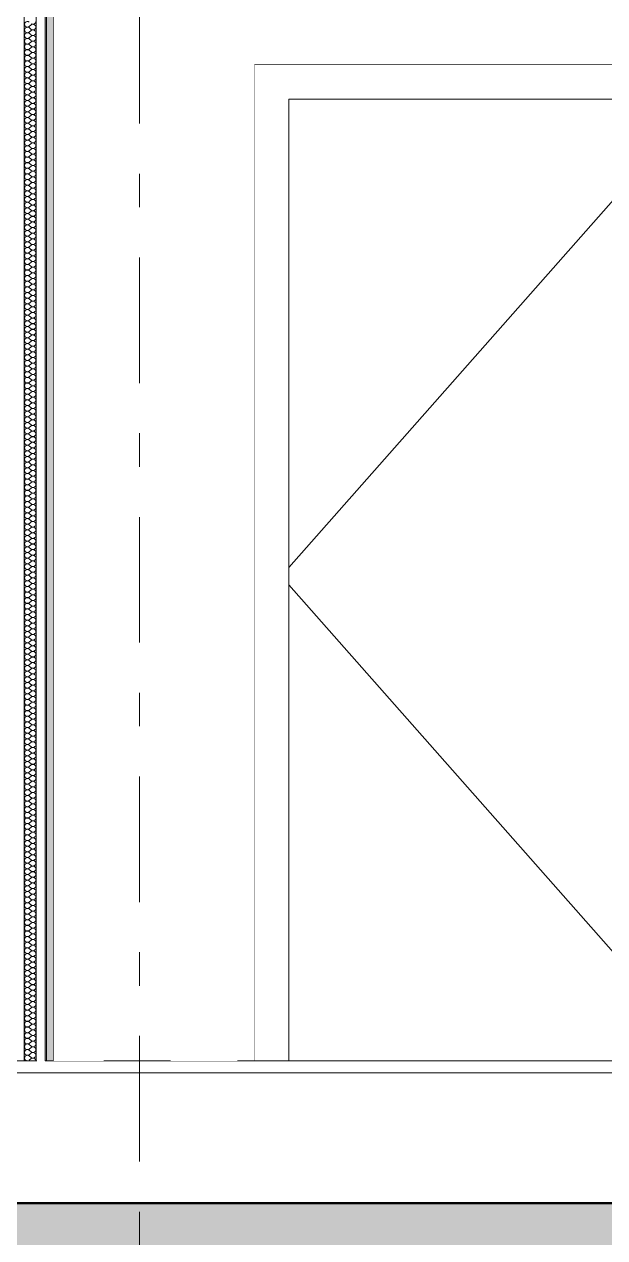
# Model space of a CAD drawing. Header units: millimetres. Extents: x -48147 to 1403542, y -455564 to 18123.
# Drawn here: x 1384803 to 1386027, y -438215 to -435658 of the extents above; entities that cross this region are included whole.
import ezdxf
from ezdxf.enums import TextEntityAlignment as Align

# ---------------------------------------------------------------- set-up
doc = ezdxf.new("R2010")
doc.units = ezdxf.units.MM
doc.header["$MEASUREMENT"] = 0
for name, pattern in [('Dashed', [2822.222233, 1411.111116, -1411.111116]), ('Double Dashed', [546.805537, 264.583325, -105.833328, 70.555556, -105.833328]), ('Wipeout_Contour', [1000, 0, -1000])]:
    doc.linetypes.add(name, pattern=pattern)
for name, color, linetype, lineweight, true_color in [('0_Pen_No__105', 7, 'Continuous', 15, 0xa6a6a6), ('A-230-M_FLOOR.IFC Import_Pen_No__109', 7, 'Continuous', 15, 0xa6a6a6), ('A-230-M_FLOOR.IFC Import_Pen_No__29', 7, 'Continuous', 50, 0x2a2a2a), ('New_A-15-MG_Structural_Grid_Phase_2_Pen_No__222', 7, 'Continuous', 13, 0x65af33), ('New_A-25-M_Wall_Int_Pen_No__107', 7, 'Continuous', 15, 0xa6a6a6), ('New_ArchiCAD Doors_Pen_No__63', 7, 'Continuous', 20, 0x606060)]:
    doc.layers.add(name, color=color, linetype=linetype, lineweight=lineweight, true_color=true_color)
for name, color, linetype in [('A-230-M_FLOOR.IFC Import', 7, 'Continuous'), ('New_A-15-MG_Structural_Grid_Phase_2', 7, 'Continuous'), ('New_A-20-M_Floor_Slab', 7, 'Continuous'), ('New_A-25-M_Wall_Int', 7, 'Continuous'), ('New_ArchiCAD Doors', 7, 'Continuous')]:
    doc.layers.add(name, color=color, linetype=linetype)
for name, color, linetype, lineweight in [('New_A-20-M_Floor_Slab_Pen_No__4', 7, 'Continuous', 20), ('New_A-25-M_Wall_Int_Pen_No__1', 7, 'Continuous', 13), ('New_ArchiCAD Doors_Pen_No__3', 7, 'Continuous', 18)]:
    doc.layers.add(name, color=color, linetype=linetype, lineweight=lineweight)
doc.styles.add('GENERATED_STYLE_2', font='')
doc.styles.get('GENERATED_STYLE_2').set_extended_font_data('Swis721 BT')

# ---------------------------------------------------------------- blocks, each defined once
blk = doc.blocks.new('*X72', base_point=(1418663.2, -449992.5))
at = {"layer": 'New_A-25-M_Wall_Int_Pen_No__107', "linetype": 'Continuous'}
for p, q in [((1384813.2, -435662.8), (1384817.9, -435659.2)), ((1384813.2, -435665.1), (1384817.9, -435668.7)), ((1384813.2, -435674.7), (1384817.9, -435671.1)), ((1384813.2, -435677.1), (1384817.9, -435680.6)), ((1384813.2, -435686.6), (1384817.9, -435683)), ((1384813.2, -435689), (1384817.9, -435692.5)), ((1384813.2, -435698.5), (1384817.9, -435694.9)), ((1384813.2, -435700.9), (1384817.9, -435704.4)), ((1384813.2, -435710.4), (1384817.9, -435706.8)), ((1384813.2, -435712.8), (1384817.9, -435716.3)), ((1384813.2, -435722.3), (1384817.9, -435718.7)), ((1384813.2, -435724.7), (1384817.9, -435728.2)), ((1384813.2, -435734.2), (1384817.9, -435730.6)), ((1384813.2, -435736.6), (1384817.9, -435740.1)), ((1384813.2, -435746.1), (1384817.9, -435742.5)), ((1384813.2, -435748.5), (1384817.9, -435752.1)), ((1384813.2, -435758), (1384817.9, -435754.4)), ((1384813.2, -435760.4), (1384817.9, -435764)), ((1384813.2, -435769.9), (1384817.9, -435766.3)), ((1384813.2, -435772.3), (1384817.9, -435775.9)), ((1384813.2, -435781.8), (1384817.9, -435778.2)), ((1384813.2, -435784.2), (1384817.9, -435787.8)), ((1384813.2, -435793.7), (1384817.9, -435790.1)), ((1384813.2, -435796.1), (1384817.9, -435799.7)), ((1384813.2, -435805.6), (1384817.9, -435802.1)), ((1384813.2, -435808), (1384817.9, -435811.6)), ((1384813.2, -435817.5), (1384817.9, -435814)), ((1384813.2, -435819.9), (1384817.9, -435823.5)), ((1384813.2, -435829.4), (1384817.9, -435825.9)), ((1384813.2, -435831.8), (1384817.9, -435835.4)), ((1384813.2, -435841.3), (1384817.9, -435837.8)), ((1384813.2, -435843.7), (1384817.9, -435847.3)), ((1384813.2, -435853.2), (1384817.9, -435849.7)), ((1384813.2, -435855.6), (1384817.9, -435859.2)), ((1384813.2, -435865.1), (1384817.9, -435861.6)), ((1384813.2, -435867.5), (1384817.9, -435871.1)), ((1384813.2, -435877.1), (1384817.9, -435873.5)), ((1384813.2, -435879.4), (1384817.9, -435883)), ((1384813.2, -435889), (1384817.9, -435885.4)), ((1384813.2, -435891.3), (1384817.9, -435894.9)), ((1384813.2, -435900.9), (1384817.9, -435897.3)), ((1384813.2, -435903.2), (1384817.9, -435906.8)), ((1384813.2, -435912.8), (1384817.9, -435909.2)), ((1384813.2, -435915.1), (1384817.9, -435918.7)), ((1384813.2, -435924.7), (1384817.9, -435921.1)), ((1384813.2, -435927.1), (1384817.9, -435930.6)), ((1384813.2, -435936.6), (1384817.9, -435933)), ((1384813.2, -435939), (1384817.9, -435942.5)), ((1384813.2, -435948.5), (1384817.9, -435944.9)), ((1384813.2, -435950.9), (1384817.9, -435954.4)), ((1384813.2, -435960.4), (1384817.9, -435956.8)), ((1384813.2, -435962.8), (1384817.9, -435966.3)), ((1384813.2, -435972.3), (1384817.9, -435968.7)), ((1384813.2, -435974.7), (1384817.9, -435978.2)), ((1384813.2, -435984.2), (1384817.9, -435980.6)), ((1384813.2, -435986.6), (1384817.9, -435990.1)), ((1384813.2, -435996.1), (1384817.9, -435992.5)), ((1384813.2, -435998.5), (1384817.9, -436002.1)), ((1384813.2, -436008), (1384817.9, -436004.4)), ((1384813.2, -436010.4), (1384817.9, -436014)), ((1384813.2, -436019.9), (1384817.9, -436016.3)), ((1384813.2, -436022.3), (1384817.9, -436025.9)), ((1384813.2, -436031.8), (1384817.9, -436028.2)), ((1384813.2, -436034.2), (1384817.9, -436037.8)), ((1384813.2, -436043.7), (1384817.9, -436040.1)), ((1384813.2, -436046.1), (1384817.9, -436049.7)), ((1384813.2, -436055.6), (1384817.9, -436052.1)), ((1384813.2, -436058), (1384817.9, -436061.6)), ((1384813.2, -436067.5), (1384817.9, -436064)), ((1384813.2, -436069.9), (1384817.9, -436073.5)), ((1384813.2, -436079.4), (1384817.9, -436075.9)), ((1384813.2, -436081.8), (1384817.9, -436085.4)), ((1384813.2, -436091.3), (1384817.9, -436087.8)), ((1384813.2, -436093.7), (1384817.9, -436097.3)), ((1384813.2, -436103.2), (1384817.9, -436099.7)), ((1384813.2, -436105.6), (1384817.9, -436109.2)), ((1384813.2, -436115.1), (1384817.9, -436111.6)), ((1384813.2, -436117.5), (1384817.9, -436121.1)), ((1384813.2, -436127.1), (1384817.9, -436123.5)), ((1384813.2, -436129.4), (1384817.9, -436133)), ((1384813.2, -436139), (1384817.9, -436135.4)), ((1384813.2, -436141.3), (1384817.9, -436144.9)), ((1384813.2, -436150.9), (1384817.9, -436147.3)), ((1384813.2, -436153.2), (1384817.9, -436156.8)), ((1384813.2, -436162.8), (1384817.9, -436159.2)), ((1384813.2, -436165.1), (1384817.9, -436168.7)), ((1384813.2, -436174.7), (1384817.9, -436171.1)), ((1384813.2, -436177.1), (1384817.9, -436180.6)), ((1384813.2, -436186.6), (1384817.9, -436183)), ((1384813.2, -436189), (1384817.9, -436192.5)), ((1384813.2, -436198.5), (1384817.9, -436194.9)), ((1384813.2, -436200.9), (1384817.9, -436204.4)), ((1384813.2, -436210.4), (1384817.9, -436206.8)), ((1384813.2, -436212.8), (1384817.9, -436216.3)), ((1384813.2, -436222.3), (1384817.9, -436218.7)), ((1384813.2, -436224.7), (1384817.9, -436228.2)), ((1384813.2, -436234.2), (1384817.9, -436230.6)), ((1384813.2, -436236.6), (1384817.9, -436240.1)), ((1384813.2, -436246.1), (1384817.9, -436242.5)), ((1384813.2, -436248.5), (1384817.9, -436252.1)), ((1384813.2, -436258), (1384817.9, -436254.4)), ((1384813.2, -436260.4), (1384817.9, -436264)), ((1384813.2, -436269.9), (1384817.9, -436266.3)), ((1384813.2, -436272.3), (1384817.9, -436275.9)), ((1384813.2, -436281.8), (1384817.9, -436278.2)), ((1384813.2, -436284.2), (1384817.9, -436287.8)), ((1384813.2, -436293.7), (1384817.9, -436290.1)), ((1384813.2, -436296.1), (1384817.9, -436299.7)), ((1384813.2, -436305.6), (1384817.9, -436302.1)), ((1384813.2, -436308), (1384817.9, -436311.6)), ((1384813.2, -436317.5), (1384817.9, -436314)), ((1384813.2, -436319.9), (1384817.9, -436323.5)), ((1384813.2, -436329.4), (1384817.9, -436325.9)), ((1384813.2, -436331.8), (1384817.9, -436335.4)), ((1384813.2, -436341.3), (1384817.9, -436337.8)), ((1384813.2, -436343.7), (1384817.9, -436347.3)), ((1384813.2, -436353.2), (1384817.9, -436349.7)), ((1384813.2, -436355.6), (1384817.9, -436359.2)), ((1384813.2, -436365.1), (1384817.9, -436361.6)), ((1384813.2, -436367.5), (1384817.9, -436371.1)), ((1384813.2, -436377.1), (1384817.9, -436373.5)), ((1384813.2, -436379.4), (1384817.9, -436383)), ((1384813.2, -436389), (1384817.9, -436385.4)), ((1384813.2, -436391.3), (1384817.9, -436394.9)), ((1384813.2, -436400.9), (1384817.9, -436397.3)), ((1384813.2, -436403.2), (1384817.9, -436406.8)), ((1384813.2, -436412.8), (1384817.9, -436409.2)), ((1384813.2, -436415.1), (1384817.9, -436418.7)), ((1384813.2, -436424.7), (1384817.9, -436421.1)), ((1384813.2, -436427.1), (1384817.9, -436430.6)), ((1384813.2, -436436.6), (1384817.9, -436433)), ((1384813.2, -436439), (1384817.9, -436442.5)), ((1384813.2, -436448.5), (1384817.9, -436444.9)), ((1384813.2, -436450.9), (1384817.9, -436454.4)), ((1384813.2, -436460.4), (1384817.9, -436456.8)), ((1384813.2, -436462.8), (1384817.9, -436466.3)), ((1384813.2, -436472.3), (1384817.9, -436468.7)), ((1384813.2, -436474.7), (1384817.9, -436478.2)), ((1384813.2, -436484.2), (1384817.9, -436480.6)), ((1384813.2, -436486.6), (1384817.9, -436490.1)), ((1384813.2, -436496.1), (1384817.9, -436492.5)), ((1384813.2, -436498.5), (1384817.9, -436502.1)), ((1384813.2, -436508), (1384817.9, -436504.4)), ((1384813.2, -436510.4), (1384817.9, -436514)), ((1384813.2, -436519.9), (1384817.9, -436516.3)), ((1384813.2, -436522.3), (1384817.9, -436525.9)), ((1384813.2, -436531.8), (1384817.9, -436528.2)), ((1384813.2, -436534.2), (1384817.9, -436537.8)), ((1384813.2, -436543.7), (1384817.9, -436540.1)), ((1384813.2, -436546.1), (1384817.9, -436549.7)), ((1384813.2, -436555.6), (1384817.9, -436552.1)), ((1384813.2, -436558), (1384817.9, -436561.6)), ((1384813.2, -436567.5), (1384817.9, -436564)), ((1384813.2, -436569.9), (1384817.9, -436573.5)), ((1384813.2, -436579.4), (1384817.9, -436575.9)), ((1384813.2, -436581.8), (1384817.9, -436585.4)), ((1384813.2, -436591.3), (1384817.9, -436587.8)), ((1384813.2, -436593.7), (1384817.9, -436597.3)), ((1384813.2, -436603.2), (1384817.9, -436599.7)), ((1384813.2, -436605.6), (1384817.9, -436609.2)), ((1384813.2, -436615.1), (1384817.9, -436611.6)), ((1384813.2, -436617.5), (1384817.9, -436621.1)), ((1384813.2, -436627.1), (1384817.9, -436623.5)), ((1384813.2, -436629.4), (1384817.9, -436633)), ((1384813.2, -436639), (1384817.9, -436635.4)), ((1384813.2, -436641.3), (1384817.9, -436644.9)), ((1384813.2, -436650.9), (1384817.9, -436647.3)), ((1384813.2, -436653.2), (1384817.9, -436656.8)), ((1384813.2, -436662.8), (1384817.9, -436659.2)), ((1384813.2, -436665.1), (1384817.9, -436668.7)), ((1384813.2, -436674.7), (1384817.9, -436671.1)), ((1384813.2, -436677.1), (1384817.9, -436680.6)), ((1384813.2, -436686.6), (1384817.9, -436683)), ((1384813.2, -436689), (1384817.9, -436692.5)), ((1384813.2, -436698.5), (1384817.9, -436694.9)), ((1384813.2, -436700.9), (1384817.9, -436704.4)), ((1384813.2, -436710.4), (1384817.9, -436706.8)), ((1384813.2, -436712.8), (1384817.9, -436716.3)), ((1384813.2, -436722.3), (1384817.9, -436718.7)), ((1384813.2, -436724.7), (1384817.9, -436728.2)), ((1384813.2, -436734.2), (1384817.9, -436730.6)), ((1384813.2, -436736.6), (1384817.9, -436740.1)), ((1384813.2, -436746.1), (1384817.9, -436742.5)), ((1384813.2, -436748.5), (1384817.9, -436752.1)), ((1384813.2, -436758), (1384817.9, -436754.4)), ((1384813.2, -436760.4), (1384817.9, -436764)), ((1384813.2, -436769.9), (1384817.9, -436766.3)), ((1384813.2, -436772.3), (1384817.9, -436775.9)), ((1384813.2, -436781.8), (1384817.9, -436778.2)), ((1384813.2, -436784.2), (1384817.9, -436787.8)), ((1384813.2, -436793.7), (1384817.9, -436790.1)), ((1384813.2, -436796.1), (1384817.9, -436799.7)), ((1384813.2, -436805.6), (1384817.9, -436802.1)), ((1384813.2, -436808), (1384817.9, -436811.6)), ((1384813.2, -436817.5), (1384817.9, -436814)), ((1384813.2, -436819.9), (1384817.9, -436823.5)), ((1384813.2, -436829.4), (1384817.9, -436825.9)), ((1384813.2, -436831.8), (1384817.9, -436835.4)), ((1384813.2, -436841.3), (1384817.9, -436837.8)), ((1384813.2, -436843.7), (1384817.9, -436847.3)), ((1384813.2, -436853.2), (1384817.9, -436849.7)), ((1384813.2, -436855.6), (1384817.9, -436859.2)), ((1384813.2, -436865.1), (1384817.9, -436861.6)), ((1384813.2, -436867.5), (1384817.9, -436871.1)), ((1384813.2, -436877.1), (1384817.9, -436873.5)), ((1384813.2, -436879.4), (1384817.9, -436883)), ((1384813.2, -436889), (1384817.9, -436885.4)), ((1384813.2, -436891.3), (1384817.9, -436894.9)), ((1384813.2, -436900.9), (1384817.9, -436897.3)), ((1384813.2, -436903.2), (1384817.9, -436906.8)), ((1384813.2, -436912.8), (1384817.9, -436909.2)), ((1384813.2, -436915.1), (1384817.9, -436918.7)), ((1384813.2, -436924.7), (1384817.9, -436921.1)), ((1384813.2, -436927.1), (1384817.9, -436930.6)), ((1384813.2, -436936.6), (1384817.9, -436933)), ((1384813.2, -436939), (1384817.9, -436942.5)), ((1384813.2, -436948.5), (1384817.9, -436944.9)), ((1384813.2, -436950.9), (1384817.9, -436954.4)), ((1384813.2, -436960.4), (1384817.9, -436956.8)), ((1384813.2, -436962.8), (1384817.9, -436966.3)), ((1384813.2, -436972.3), (1384817.9, -436968.7)), ((1384813.2, -436974.7), (1384817.9, -436978.2)), ((1384813.2, -436984.2), (1384817.9, -436980.6)), ((1384813.2, -436986.6), (1384817.9, -436990.1)), ((1384813.2, -436996.1), (1384817.9, -436992.5)), ((1384813.2, -436998.5), (1384817.9, -437002.1)), ((1384813.2, -437008), (1384817.9, -437004.4)), ((1384813.2, -437010.4), (1384817.9, -437014)), ((1384813.2, -437019.9), (1384817.9, -437016.3)), ((1384813.2, -437022.3), (1384817.9, -437025.9)), ((1384813.2, -437031.8), (1384817.9, -437028.2)), ((1384813.2, -437034.2), (1384817.9, -437037.8)), ((1384813.2, -437043.7), (1384817.9, -437040.1)), ((1384813.2, -437046.1), (1384817.9, -437049.7)), ((1384813.2, -437055.6), (1384817.9, -437052.1)), ((1384813.2, -437058), (1384817.9, -437061.6)), ((1384813.2, -437067.5), (1384817.9, -437064)), ((1384813.2, -437069.9), (1384817.9, -437073.5)), ((1384813.2, -437079.4), (1384817.9, -437075.9)), ((1384813.2, -437081.8), (1384817.9, -437085.4)), ((1384813.2, -437091.3), (1384817.9, -437087.8)), ((1384813.2, -437093.7), (1384817.9, -437097.3)), ((1384813.2, -437103.2), (1384817.9, -437099.7)), ((1384813.2, -437105.6), (1384817.9, -437109.2)), ((1384813.2, -437115.1), (1384817.9, -437111.6)), ((1384813.2, -437117.5), (1384817.9, -437121.1)), ((1384813.2, -437127.1), (1384817.9, -437123.5)), ((1384813.2, -437129.4), (1384817.9, -437133)), ((1384813.2, -437139), (1384817.9, -437135.4)), ((1384813.2, -437141.3), (1384817.9, -437144.9)), ((1384813.2, -437150.9), (1384817.9, -437147.3)), ((1384813.2, -437153.2), (1384817.9, -437156.8)), ((1384813.2, -437162.8), (1384817.9, -437159.2)), ((1384813.2, -437165.1), (1384817.9, -437168.7)), ((1384813.2, -437174.7), (1384817.9, -437171.1)), ((1384813.2, -437177.1), (1384817.9, -437180.6)), ((1384813.2, -437186.6), (1384817.9, -437183)), ((1384813.2, -437189), (1384817.9, -437192.5)), ((1384813.2, -437198.5), (1384817.9, -437194.9)), ((1384813.2, -437200.9), (1384817.9, -437204.4)), ((1384813.2, -437210.4), (1384817.9, -437206.8)), ((1384813.2, -437212.8), (1384817.9, -437216.3)), ((1384813.2, -437222.3), (1384817.9, -437218.7)), ((1384813.2, -437224.7), (1384817.9, -437228.2)), ((1384813.2, -437234.2), (1384817.9, -437230.6)), ((1384813.2, -437236.6), (1384817.9, -437240.1)), ((1384813.2, -437246.1), (1384817.9, -437242.5)), ((1384813.2, -437248.5), (1384817.9, -437252.1)), ((1384813.2, -437258), (1384817.9, -437254.4)), ((1384813.2, -437260.4), (1384817.9, -437264)), ((1384813.2, -437269.9), (1384817.9, -437266.3)), ((1384813.2, -437272.3), (1384817.9, -437275.9)), ((1384813.2, -437281.8), (1384817.9, -437278.2)), ((1384813.2, -437284.2), (1384817.9, -437287.8)), ((1384813.2, -437293.7), (1384817.9, -437290.1)), ((1384813.2, -437296.1), (1384817.9, -437299.7)), ((1384813.2, -437305.6), (1384817.9, -437302.1)), ((1384813.2, -437308), (1384817.9, -437311.6)), ((1384813.2, -437317.5), (1384817.9, -437314)), ((1384813.2, -437319.9), (1384817.9, -437323.5)), ((1384813.2, -437329.4), (1384817.9, -437325.9)), ((1384813.2, -437331.8), (1384817.9, -437335.4)), ((1384813.2, -437341.3), (1384817.9, -437337.8)), ((1384813.2, -437343.7), (1384817.9, -437347.3)), ((1384813.2, -437353.2), (1384817.9, -437349.7)), ((1384813.2, -437355.6), (1384817.9, -437359.2)), ((1384813.2, -437365.1), (1384817.9, -437361.6)), ((1384813.2, -437367.5), (1384817.9, -437371.1)), ((1384813.2, -437377.1), (1384817.9, -437373.5)), ((1384813.2, -437379.4), (1384817.9, -437383)), ((1384813.2, -437389), (1384817.9, -437385.4)), ((1384813.2, -437391.3), (1384817.9, -437394.9)), ((1384813.2, -437400.9), (1384817.9, -437397.3)), ((1384813.2, -437403.2), (1384817.9, -437406.8)), ((1384813.2, -437412.8), (1384817.9, -437409.2)), ((1384813.2, -437415.1), (1384817.9, -437418.7)), ((1384813.2, -437424.7), (1384817.9, -437421.1)), ((1384813.2, -437427.1), (1384817.9, -437430.6)), ((1384813.2, -437436.6), (1384817.9, -437433)), ((1384813.2, -437439), (1384817.9, -437442.5)), ((1384813.2, -437448.5), (1384817.9, -437444.9)), ((1384813.2, -437450.9), (1384817.9, -437454.4)), ((1384813.2, -437460.4), (1384817.9, -437456.8)), ((1384813.2, -437462.8), (1384817.9, -437466.3)), ((1384813.2, -437472.3), (1384817.9, -437468.7)), ((1384813.2, -437474.7), (1384817.9, -437478.2)), ((1384813.2, -437484.2), (1384817.9, -437480.6)), ((1384813.2, -437486.6), (1384817.9, -437490.1)), ((1384813.2, -437496.1), (1384817.9, -437492.5)), ((1384813.2, -437498.5), (1384817.9, -437502.1)), ((1384813.2, -437508), (1384817.9, -437504.4)), ((1384813.2, -437510.4), (1384817.9, -437514)), ((1384813.2, -437519.9), (1384817.9, -437516.3)), ((1384813.2, -437522.3), (1384817.9, -437525.9)), ((1384813.2, -437531.8), (1384817.9, -437528.2)), ((1384813.2, -437534.2), (1384817.9, -437537.8)), ((1384813.2, -437543.7), (1384817.9, -437540.1)), ((1384813.2, -437546.1), (1384817.9, -437549.7)), ((1384813.2, -437555.6), (1384817.9, -437552.1)), ((1384813.2, -437558), (1384817.9, -437561.6)), ((1384813.2, -437567.5), (1384817.9, -437564)), ((1384813.2, -437569.9), (1384817.9, -437573.5)), ((1384813.2, -437579.4), (1384817.9, -437575.9)), ((1384813.2, -437581.8), (1384817.9, -437585.4)), ((1384813.2, -437591.3), (1384817.9, -437587.8)), ((1384813.2, -437593.7), (1384817.9, -437597.3)), ((1384813.2, -437603.2), (1384817.9, -437599.7)), ((1384813.2, -437605.6), (1384817.9, -437609.2)), ((1384813.2, -437615.1), (1384817.9, -437611.6)), ((1384813.2, -437617.5), (1384817.9, -437621.1)), ((1384813.2, -437627.1), (1384817.9, -437623.5)), ((1384813.2, -437629.4), (1384817.9, -437633)), ((1384813.2, -437639), (1384817.9, -437635.4)), ((1384813.2, -437641.3), (1384817.9, -437644.9)), ((1384813.2, -437650.9), (1384817.9, -437647.3)), ((1384813.2, -437653.2), (1384817.9, -437656.8)), ((1384813.2, -437662.8), (1384817.9, -437659.2)), ((1384813.2, -437665.1), (1384817.9, -437668.7)), ((1384813.2, -437674.7), (1384817.9, -437671.1)), ((1384813.2, -437677.1), (1384817.9, -437680.6)), ((1384813.2, -437686.6), (1384817.9, -437683)), ((1384813.2, -437689), (1384817.9, -437692.5)), ((1384813.2, -437698.5), (1384817.9, -437694.9)), ((1384813.2, -437700.9), (1384817.9, -437704.4)), ((1384813.2, -437710.4), (1384817.9, -437706.8)), ((1384813.2, -437712.8), (1384817.9, -437716.3)), ((1384813.2, -437722.3), (1384817.9, -437718.7)), ((1384813.2, -437724.7), (1384817.9, -437728.2)), ((1384813.2, -437734.2), (1384817.9, -437730.6)), ((1384813.2, -437736.6), (1384817.9, -437740.1)), ((1384813.2, -437746.1), (1384817.9, -437742.5)), ((1384813.2, -437748.5), (1384817.9, -437752.1)), ((1384813.2, -437758), (1384817.9, -437754.4)), ((1384813.2, -437760.4), (1384817.9, -437764)), ((1384813.2, -437769.9), (1384817.9, -437766.3)), ((1384813.2, -437772.3), (1384817.9, -437775.9)), ((1384813.2, -437781.8), (1384817.9, -437778.2)), ((1384813.2, -437784.2), (1384817.9, -437787.8)), ((1384813.2, -437793.7), (1384817.9, -437790.1)), ((1384813.2, -437796.1), (1384817.9, -437799.7)), ((1384813.2, -437805.6), (1384817.9, -437802.1)), ((1384813.2, -437808), (1384817.9, -437811.6)), ((1384813.2, -437817.5), (1384817.9, -437814)), ((1384813.2, -437819.9), (1384817.9, -437823.5)), ((1384813.2, -437829.4), (1384817.9, -437825.9)), ((1384813.2, -437831.8), (1384817.9, -437835.4)), ((1384813.2, -437841.3), (1384817.9, -437837.8))]:
    blk.add_line(p, q, dxfattribs=at)
for centre, start, end in [((1384809.6, -435658), 53.1301, 306.8699), ((1384821.5, -435652.1), 233.1301, 0), ((1384821.5, -435664), 0, 126.8699), ((1384809.6, -435669.9), 53.1301, 306.8699), ((1384809.6, -435681.8), 53.1301, 306.8699), ((1384821.5, -435664), 233.1301, 0), ((1384821.5, -435675.9), 0, 126.8699), ((1384821.5, -435675.9), 233.1301, 0), ((1384821.5, -435687.8), 0, 126.8699), ((1384809.6, -435693.7), 53.1301, 306.8699), ((1384809.6, -435705.6), 53.1301, 306.8699), ((1384821.5, -435687.8), 233.1301, 0), ((1384821.5, -435699.7), 0, 126.8699), ((1384821.5, -435699.7), 233.1301, 0), ((1384821.5, -435711.6), 0, 126.8699), ((1384809.6, -435717.5), 53.1301, 306.8699), ((1384809.6, -435729.4), 53.1301, 306.8699), ((1384809.6, -435741.3), 53.1301, 306.8699), ((1384821.5, -435711.6), 233.1301, 0), ((1384821.5, -435723.5), 0, 126.8699), ((1384821.5, -435723.5), 233.1301, 0), ((1384821.5, -435735.4), 0, 126.8699), ((1384821.5, -435735.4), 233.1301, 0), ((1384809.6, -435753.2), 53.1301, 306.8699), ((1384809.6, -435765.1), 53.1301, 306.8699), ((1384821.5, -435747.3), 0, 126.8699), ((1384821.5, -435747.3), 233.1301, 0), ((1384821.5, -435759.2), 0, 126.8699), ((1384821.5, -435759.2), 233.1301, 0), ((1384809.6, -435777.1), 53.1301, 306.8699), ((1384809.6, -435789), 53.1301, 306.8699), ((1384821.5, -435771.1), 0, 126.8699), ((1384821.5, -435771.1), 233.1301, 0), ((1384821.5, -435783), 0, 126.8699), ((1384821.5, -435783), 233.1301, 0), ((1384809.6, -435800.9), 53.1301, 306.8699), ((1384809.6, -435812.8), 53.1301, 306.8699), ((1384821.5, -435794.9), 0, 126.8699), ((1384821.5, -435794.9), 233.1301, 0), ((1384821.5, -435806.8), 0, 126.8699), ((1384821.5, -435806.8), 233.1301, 0), ((1384821.5, -435818.7), 0, 126.8699), ((1384809.6, -435824.7), 53.1301, 306.8699), ((1384809.6, -435836.6), 53.1301, 306.8699), ((1384821.5, -435818.7), 233.1301, 0), ((1384821.5, -435830.6), 0, 126.8699), ((1384821.5, -435830.6), 233.1301, 0), ((1384821.5, -435842.5), 0, 126.8699), ((1384809.6, -435848.5), 53.1301, 306.8699), ((1384809.6, -435860.4), 53.1301, 306.8699), ((1384821.5, -435842.5), 233.1301, 0), ((1384821.5, -435854.4), 0, 126.8699), ((1384821.5, -435854.4), 233.1301, 0), ((1384821.5, -435866.3), 0, 126.8699), ((1384809.6, -435872.3), 53.1301, 306.8699), ((1384809.6, -435884.2), 53.1301, 306.8699), ((1384809.6, -435896.1), 53.1301, 306.8699), ((1384821.5, -435866.3), 233.1301, 0), ((1384821.5, -435878.2), 0, 126.8699), ((1384821.5, -435878.2), 233.1301, 0), ((1384821.5, -435890.1), 0, 126.8699), ((1384821.5, -435890.1), 233.1301, 0), ((1384809.6, -435908), 53.1301, 306.8699), ((1384809.6, -435919.9), 53.1301, 306.8699), ((1384821.5, -435902.1), 0, 126.8699), ((1384821.5, -435902.1), 233.1301, 0), ((1384821.5, -435914), 0, 126.8699), ((1384821.5, -435914), 233.1301, 0), ((1384809.6, -435931.8), 53.1301, 306.8699), ((1384809.6, -435943.7), 53.1301, 306.8699), ((1384821.5, -435925.9), 0, 126.8699), ((1384821.5, -435925.9), 233.1301, 0), ((1384821.5, -435937.8), 0, 126.8699), ((1384821.5, -435937.8), 233.1301, 0), ((1384809.6, -435955.6), 53.1301, 306.8699), ((1384809.6, -435967.5), 53.1301, 306.8699), ((1384821.5, -435949.7), 0, 126.8699), ((1384821.5, -435949.7), 233.1301, 0), ((1384821.5, -435961.6), 0, 126.8699), ((1384821.5, -435961.6), 233.1301, 0), ((1384809.6, -435979.4), 53.1301, 306.8699), ((1384809.6, -435991.3), 53.1301, 306.8699), ((1384821.5, -435973.5), 0, 126.8699), ((1384821.5, -435973.5), 233.1301, 0), ((1384821.5, -435985.4), 0, 126.8699), ((1384821.5, -435985.4), 233.1301, 0), ((1384821.5, -435997.3), 0, 126.8699), ((1384809.6, -436003.2), 53.1301, 306.8699), ((1384809.6, -436015.1), 53.1301, 306.8699), ((1384821.5, -435997.3), 233.1301, 0), ((1384821.5, -436009.2), 0, 126.8699), ((1384821.5, -436009.2), 233.1301, 0), ((1384821.5, -436021.1), 0, 126.8699), ((1384809.6, -436027.1), 53.1301, 306.8699), ((1384809.6, -436039), 53.1301, 306.8699), ((1384821.5, -436021.1), 233.1301, 0), ((1384821.5, -436033), 0, 126.8699), ((1384821.5, -436033), 233.1301, 0), ((1384821.5, -436044.9), 0, 126.8699), ((1384809.6, -436050.9), 53.1301, 306.8699), ((1384809.6, -436062.8), 53.1301, 306.8699), ((1384809.6, -436074.7), 53.1301, 306.8699), ((1384821.5, -436044.9), 233.1301, 0), ((1384821.5, -436056.8), 0, 126.8699), ((1384821.5, -436056.8), 233.1301, 0), ((1384821.5, -436068.7), 0, 126.8699), ((1384821.5, -436068.7), 233.1301, 0), ((1384809.6, -436086.6), 53.1301, 306.8699), ((1384809.6, -436098.5), 53.1301, 306.8699), ((1384821.5, -436080.6), 0, 126.8699), ((1384821.5, -436080.6), 233.1301, 0), ((1384821.5, -436092.5), 0, 126.8699), ((1384821.5, -436092.5), 233.1301, 0), ((1384809.6, -436110.4), 53.1301, 306.8699), ((1384809.6, -436122.3), 53.1301, 306.8699), ((1384821.5, -436104.4), 0, 126.8699), ((1384821.5, -436104.4), 233.1301, 0), ((1384821.5, -436116.3), 0, 126.8699), ((1384821.5, -436116.3), 233.1301, 0), ((1384809.6, -436134.2), 53.1301, 306.8699), ((1384809.6, -436146.1), 53.1301, 306.8699), ((1384821.5, -436128.2), 0, 126.8699), ((1384821.5, -436128.2), 233.1301, 0), ((1384821.5, -436140.1), 0, 126.8699), ((1384821.5, -436140.1), 233.1301, 0), ((1384821.5, -436152.1), 0, 126.8699), ((1384809.6, -436158), 53.1301, 306.8699), ((1384809.6, -436169.9), 53.1301, 306.8699), ((1384821.5, -436152.1), 233.1301, 0), ((1384821.5, -436164), 0, 126.8699), ((1384821.5, -436164), 233.1301, 0), ((1384821.5, -436175.9), 0, 126.8699), ((1384809.6, -436181.8), 53.1301, 306.8699), ((1384809.6, -436193.7), 53.1301, 306.8699), ((1384821.5, -436175.9), 233.1301, 0), ((1384821.5, -436187.8), 0, 126.8699), ((1384821.5, -436187.8), 233.1301, 0), ((1384821.5, -436199.7), 0, 126.8699), ((1384809.6, -436205.6), 53.1301, 306.8699), ((1384809.6, -436217.5), 53.1301, 306.8699), ((1384821.5, -436199.7), 233.1301, 0), ((1384821.5, -436211.6), 0, 126.8699), ((1384821.5, -436211.6), 233.1301, 0), ((1384821.5, -436223.5), 0, 126.8699), ((1384809.6, -436229.4), 53.1301, 306.8699), ((1384809.6, -436241.3), 53.1301, 306.8699), ((1384809.6, -436253.2), 53.1301, 306.8699), ((1384821.5, -436223.5), 233.1301, 0), ((1384821.5, -436235.4), 0, 126.8699), ((1384821.5, -436235.4), 233.1301, 0), ((1384821.5, -436247.3), 0, 126.8699), ((1384821.5, -436247.3), 233.1301, 0), ((1384809.6, -436265.1), 53.1301, 306.8699), ((1384809.6, -436277.1), 53.1301, 306.8699), ((1384821.5, -436259.2), 0, 126.8699), ((1384821.5, -436259.2), 233.1301, 0), ((1384821.5, -436271.1), 0, 126.8699), ((1384821.5, -436271.1), 233.1301, 0), ((1384809.6, -436289), 53.1301, 306.8699), ((1384809.6, -436300.9), 53.1301, 306.8699), ((1384821.5, -436283), 0, 126.8699), ((1384821.5, -436283), 233.1301, 0), ((1384821.5, -436294.9), 0, 126.8699), ((1384821.5, -436294.9), 233.1301, 0), ((1384809.6, -436312.8), 53.1301, 306.8699), ((1384809.6, -436324.7), 53.1301, 306.8699), ((1384821.5, -436306.8), 0, 126.8699), ((1384821.5, -436306.8), 233.1301, 0), ((1384821.5, -436318.7), 0, 126.8699), ((1384821.5, -436318.7), 233.1301, 0), ((1384821.5, -436330.6), 0, 126.8699), ((1384809.6, -436336.6), 53.1301, 306.8699), ((1384809.6, -436348.5), 53.1301, 306.8699), ((1384821.5, -436330.6), 233.1301, 0), ((1384821.5, -436342.5), 0, 126.8699), ((1384821.5, -436342.5), 233.1301, 0), ((1384821.5, -436354.4), 0, 126.8699), ((1384809.6, -436360.4), 53.1301, 306.8699), ((1384809.6, -436372.3), 53.1301, 306.8699), ((1384821.5, -436354.4), 233.1301, 0), ((1384821.5, -436366.3), 0, 126.8699), ((1384821.5, -436366.3), 233.1301, 0), ((1384821.5, -436378.2), 0, 126.8699), ((1384809.6, -436384.2), 53.1301, 306.8699), ((1384809.6, -436396.1), 53.1301, 306.8699), ((1384821.5, -436378.2), 233.1301, 0), ((1384821.5, -436390.1), 0, 126.8699), ((1384821.5, -436390.1), 233.1301, 0), ((1384821.5, -436402.1), 0, 126.8699), ((1384809.6, -436408), 53.1301, 306.8699), ((1384809.6, -436419.9), 53.1301, 306.8699), ((1384809.6, -436431.8), 53.1301, 306.8699), ((1384821.5, -436402.1), 233.1301, 0), ((1384821.5, -436414), 0, 126.8699), ((1384821.5, -436414), 233.1301, 0), ((1384821.5, -436425.9), 0, 126.8699), ((1384821.5, -436425.9), 233.1301, 0), ((1384809.6, -436443.7), 53.1301, 306.8699), ((1384809.6, -436455.6), 53.1301, 306.8699), ((1384821.5, -436437.8), 0, 126.8699), ((1384821.5, -436437.8), 233.1301, 0), ((1384821.5, -436449.7), 0, 126.8699), ((1384821.5, -436449.7), 233.1301, 0), ((1384809.6, -436467.5), 53.1301, 306.8699), ((1384809.6, -436479.4), 53.1301, 306.8699), ((1384821.5, -436461.6), 0, 126.8699), ((1384821.5, -436461.6), 233.1301, 0), ((1384821.5, -436473.5), 0, 126.8699), ((1384821.5, -436473.5), 233.1301, 0), ((1384809.6, -436491.3), 53.1301, 306.8699), ((1384809.6, -436503.2), 53.1301, 306.8699), ((1384821.5, -436485.4), 0, 126.8699), ((1384821.5, -436485.4), 233.1301, 0), ((1384821.5, -436497.3), 0, 126.8699), ((1384821.5, -436497.3), 233.1301, 0), ((1384821.5, -436509.2), 0, 126.8699), ((1384809.6, -436515.1), 53.1301, 306.8699), ((1384809.6, -436527.1), 53.1301, 306.8699), ((1384821.5, -436509.2), 233.1301, 0), ((1384821.5, -436521.1), 0, 126.8699), ((1384821.5, -436521.1), 233.1301, 0), ((1384821.5, -436533), 0, 126.8699), ((1384809.6, -436539), 53.1301, 306.8699), ((1384809.6, -436550.9), 53.1301, 306.8699), ((1384821.5, -436533), 233.1301, 0), ((1384821.5, -436544.9), 0, 126.8699), ((1384821.5, -436544.9), 233.1301, 0), ((1384821.5, -436556.8), 0, 126.8699), ((1384809.6, -436562.8), 53.1301, 306.8699), ((1384809.6, -436574.7), 53.1301, 306.8699), ((1384809.6, -436586.6), 53.1301, 306.8699), ((1384821.5, -436556.8), 233.1301, 0), ((1384821.5, -436568.7), 0, 126.8699), ((1384821.5, -436568.7), 233.1301, 0), ((1384821.5, -436580.6), 0, 126.8699), ((1384821.5, -436580.6), 233.1301, 0), ((1384809.6, -436598.5), 53.1301, 306.8699), ((1384809.6, -436610.4), 53.1301, 306.8699), ((1384821.5, -436592.5), 0, 126.8699), ((1384821.5, -436592.5), 233.1301, 0), ((1384821.5, -436604.4), 0, 126.8699), ((1384821.5, -436604.4), 233.1301, 0), ((1384809.6, -436622.3), 53.1301, 306.8699), ((1384809.6, -436634.2), 53.1301, 306.8699), ((1384821.5, -436616.3), 0, 126.8699), ((1384821.5, -436616.3), 233.1301, 0), ((1384821.5, -436628.2), 0, 126.8699), ((1384821.5, -436628.2), 233.1301, 0), ((1384809.6, -436646.1), 53.1301, 306.8699), ((1384809.6, -436658), 53.1301, 306.8699), ((1384821.5, -436640.1), 0, 126.8699), ((1384821.5, -436640.1), 233.1301, 0), ((1384821.5, -436652.1), 0, 126.8699), ((1384821.5, -436652.1), 233.1301, 0), ((1384809.6, -436669.9), 53.1301, 306.8699), ((1384809.6, -436681.8), 53.1301, 306.8699), ((1384821.5, -436664), 0, 126.8699), ((1384821.5, -436664), 233.1301, 0), ((1384821.5, -436675.9), 0, 126.8699), ((1384821.5, -436675.9), 233.1301, 0), ((1384821.5, -436687.8), 0, 126.8699), ((1384809.6, -436693.7), 53.1301, 306.8699), ((1384809.6, -436705.6), 53.1301, 306.8699), ((1384821.5, -436687.8), 233.1301, 0), ((1384821.5, -436699.7), 0, 126.8699), ((1384821.5, -436699.7), 233.1301, 0), ((1384821.5, -436711.6), 0, 126.8699), ((1384809.6, -436717.5), 53.1301, 306.8699), ((1384809.6, -436729.4), 53.1301, 306.8699), ((1384821.5, -436711.6), 233.1301, 0), ((1384821.5, -436723.5), 0, 126.8699), ((1384821.5, -436723.5), 233.1301, 0), ((1384821.5, -436735.4), 0, 126.8699), ((1384809.6, -436741.3), 53.1301, 306.8699), ((1384809.6, -436753.2), 53.1301, 306.8699), ((1384809.6, -436765.1), 53.1301, 306.8699), ((1384821.5, -436735.4), 233.1301, 0), ((1384821.5, -436747.3), 0, 126.8699), ((1384821.5, -436747.3), 233.1301, 0), ((1384821.5, -436759.2), 0, 126.8699), ((1384821.5, -436759.2), 233.1301, 0), ((1384809.6, -436777.1), 53.1301, 306.8699), ((1384809.6, -436789), 53.1301, 306.8699), ((1384821.5, -436771.1), 0, 126.8699), ((1384821.5, -436771.1), 233.1301, 0), ((1384821.5, -436783), 0, 126.8699), ((1384821.5, -436783), 233.1301, 0), ((1384809.6, -436800.9), 53.1301, 306.8699), ((1384809.6, -436812.8), 53.1301, 306.8699), ((1384821.5, -436794.9), 0, 126.8699), ((1384821.5, -436794.9), 233.1301, 0), ((1384821.5, -436806.8), 0, 126.8699), ((1384821.5, -436806.8), 233.1301, 0), ((1384809.6, -436824.7), 53.1301, 306.8699), ((1384809.6, -436836.6), 53.1301, 306.8699), ((1384821.5, -436818.7), 0, 126.8699), ((1384821.5, -436818.7), 233.1301, 0), ((1384821.5, -436830.6), 0, 126.8699), ((1384821.5, -436830.6), 233.1301, 0), ((1384821.5, -436842.5), 0, 126.8699), ((1384809.6, -436848.5), 53.1301, 306.8699), ((1384809.6, -436860.4), 53.1301, 306.8699), ((1384821.5, -436842.5), 233.1301, 0), ((1384821.5, -436854.4), 0, 126.8699), ((1384821.5, -436854.4), 233.1301, 0), ((1384821.5, -436866.3), 0, 126.8699), ((1384809.6, -436872.3), 53.1301, 306.8699), ((1384809.6, -436884.2), 53.1301, 306.8699), ((1384821.5, -436866.3), 233.1301, 0), ((1384821.5, -436878.2), 0, 126.8699), ((1384821.5, -436878.2), 233.1301, 0), ((1384821.5, -436890.1), 0, 126.8699), ((1384809.6, -436896.1), 53.1301, 306.8699), ((1384809.6, -436908), 53.1301, 306.8699), ((1384821.5, -436890.1), 233.1301, 0), ((1384821.5, -436902.1), 0, 126.8699), ((1384821.5, -436902.1), 233.1301, 0), ((1384821.5, -436914), 0, 126.8699), ((1384809.6, -436919.9), 53.1301, 306.8699), ((1384809.6, -436931.8), 53.1301, 306.8699), ((1384809.6, -436943.7), 53.1301, 306.8699), ((1384821.5, -436914), 233.1301, 0), ((1384821.5, -436925.9), 0, 126.8699), ((1384821.5, -436925.9), 233.1301, 0), ((1384821.5, -436937.8), 0, 126.8699), ((1384821.5, -436937.8), 233.1301, 0), ((1384809.6, -436955.6), 53.1301, 306.8699), ((1384809.6, -436967.5), 53.1301, 306.8699), ((1384821.5, -436949.7), 0, 126.8699), ((1384821.5, -436949.7), 233.1301, 0), ((1384821.5, -436961.6), 0, 126.8699), ((1384821.5, -436961.6), 233.1301, 0), ((1384809.6, -436979.4), 53.1301, 306.8699), ((1384809.6, -436991.3), 53.1301, 306.8699), ((1384821.5, -436973.5), 0, 126.8699), ((1384821.5, -436973.5), 233.1301, 0), ((1384821.5, -436985.4), 0, 126.8699), ((1384821.5, -436985.4), 233.1301, 0), ((1384809.6, -437003.2), 53.1301, 306.8699), ((1384809.6, -437015.1), 53.1301, 306.8699), ((1384821.5, -436997.3), 0, 126.8699), ((1384821.5, -436997.3), 233.1301, 0), ((1384821.5, -437009.2), 0, 126.8699), ((1384821.5, -437009.2), 233.1301, 0), ((1384821.5, -437021.1), 0, 126.8699), ((1384809.6, -437027.1), 53.1301, 306.8699), ((1384809.6, -437039), 53.1301, 306.8699), ((1384821.5, -437021.1), 233.1301, 0), ((1384821.5, -437033), 0, 126.8699), ((1384821.5, -437033), 233.1301, 0), ((1384821.5, -437044.9), 0, 126.8699), ((1384809.6, -437050.9), 53.1301, 306.8699), ((1384809.6, -437062.8), 53.1301, 306.8699), ((1384821.5, -437044.9), 233.1301, 0), ((1384821.5, -437056.8), 0, 126.8699), ((1384821.5, -437056.8), 233.1301, 0), ((1384821.5, -437068.7), 0, 126.8699), ((1384809.6, -437074.7), 53.1301, 306.8699), ((1384809.6, -437086.6), 53.1301, 306.8699), ((1384821.5, -437068.7), 233.1301, 0), ((1384821.5, -437080.6), 0, 126.8699), ((1384821.5, -437080.6), 233.1301, 0), ((1384821.5, -437092.5), 0, 126.8699), ((1384809.6, -437098.5), 53.1301, 306.8699), ((1384809.6, -437110.4), 53.1301, 306.8699), ((1384809.6, -437122.3), 53.1301, 306.8699), ((1384821.5, -437092.5), 233.1301, 0), ((1384821.5, -437104.4), 0, 126.8699), ((1384821.5, -437104.4), 233.1301, 0), ((1384821.5, -437116.3), 0, 126.8699), ((1384821.5, -437116.3), 233.1301, 0), ((1384809.6, -437134.2), 53.1301, 306.8699), ((1384809.6, -437146.1), 53.1301, 306.8699), ((1384821.5, -437128.2), 0, 126.8699), ((1384821.5, -437128.2), 233.1301, 0), ((1384821.5, -437140.1), 0, 126.8699), ((1384821.5, -437140.1), 233.1301, 0), ((1384809.6, -437158), 53.1301, 306.8699), ((1384809.6, -437169.9), 53.1301, 306.8699), ((1384821.5, -437152.1), 0, 126.8699), ((1384821.5, -437152.1), 233.1301, 0), ((1384821.5, -437164), 0, 126.8699), ((1384821.5, -437164), 233.1301, 0), ((1384809.6, -437181.8), 53.1301, 306.8699), ((1384809.6, -437193.7), 53.1301, 306.8699), ((1384821.5, -437175.9), 0, 126.8699), ((1384821.5, -437175.9), 233.1301, 0), ((1384821.5, -437187.8), 0, 126.8699), ((1384821.5, -437187.8), 233.1301, 0), ((1384821.5, -437199.7), 0, 126.8699), ((1384809.6, -437205.6), 53.1301, 306.8699), ((1384809.6, -437217.5), 53.1301, 306.8699), ((1384821.5, -437199.7), 233.1301, 0), ((1384821.5, -437211.6), 0, 126.8699), ((1384821.5, -437211.6), 233.1301, 0), ((1384821.5, -437223.5), 0, 126.8699), ((1384809.6, -437229.4), 53.1301, 306.8699), ((1384809.6, -437241.3), 53.1301, 306.8699), ((1384821.5, -437223.5), 233.1301, 0), ((1384821.5, -437235.4), 0, 126.8699), ((1384821.5, -437235.4), 233.1301, 0), ((1384821.5, -437247.3), 0, 126.8699), ((1384809.6, -437253.2), 53.1301, 306.8699), ((1384809.6, -437265.1), 53.1301, 306.8699), ((1384809.6, -437277.1), 53.1301, 306.8699), ((1384821.5, -437247.3), 233.1301, 0), ((1384821.5, -437259.2), 0, 126.8699), ((1384821.5, -437259.2), 233.1301, 0), ((1384821.5, -437271.1), 0, 126.8699), ((1384821.5, -437271.1), 233.1301, 0), ((1384809.6, -437289), 53.1301, 306.8699), ((1384809.6, -437300.9), 53.1301, 306.8699), ((1384821.5, -437283), 0, 126.8699), ((1384821.5, -437283), 233.1301, 0), ((1384821.5, -437294.9), 0, 126.8699), ((1384821.5, -437294.9), 233.1301, 0), ((1384809.6, -437312.8), 53.1301, 306.8699), ((1384809.6, -437324.7), 53.1301, 306.8699), ((1384821.5, -437306.8), 0, 126.8699), ((1384821.5, -437306.8), 233.1301, 0), ((1384821.5, -437318.7), 0, 126.8699), ((1384821.5, -437318.7), 233.1301, 0), ((1384809.6, -437336.6), 53.1301, 306.8699), ((1384809.6, -437348.5), 53.1301, 306.8699), ((1384821.5, -437330.6), 0, 126.8699), ((1384821.5, -437330.6), 233.1301, 0), ((1384821.5, -437342.5), 0, 126.8699), ((1384821.5, -437342.5), 233.1301, 0), ((1384809.6, -437360.4), 53.1301, 306.8699), ((1384809.6, -437372.3), 53.1301, 306.8699), ((1384821.5, -437354.4), 0, 126.8699), ((1384821.5, -437354.4), 233.1301, 0), ((1384821.5, -437366.3), 0, 126.8699), ((1384821.5, -437366.3), 233.1301, 0), ((1384821.5, -437378.2), 0, 126.8699), ((1384809.6, -437384.2), 53.1301, 306.8699), ((1384809.6, -437396.1), 53.1301, 306.8699), ((1384821.5, -437378.2), 233.1301, 0), ((1384821.5, -437390.1), 0, 126.8699), ((1384821.5, -437390.1), 233.1301, 0), ((1384821.5, -437402.1), 0, 126.8699), ((1384809.6, -437408), 53.1301, 306.8699), ((1384809.6, -437419.9), 53.1301, 306.8699), ((1384821.5, -437402.1), 233.1301, 0), ((1384821.5, -437414), 0, 126.8699), ((1384821.5, -437414), 233.1301, 0), ((1384821.5, -437425.9), 0, 126.8699), ((1384809.6, -437431.8), 53.1301, 306.8699), ((1384809.6, -437443.7), 53.1301, 306.8699), ((1384809.6, -437455.6), 53.1301, 306.8699), ((1384821.5, -437425.9), 233.1301, 0), ((1384821.5, -437437.8), 0, 126.8699), ((1384821.5, -437437.8), 233.1301, 0), ((1384821.5, -437449.7), 0, 126.8699), ((1384821.5, -437449.7), 233.1301, 0), ((1384809.6, -437467.5), 53.1301, 306.8699), ((1384809.6, -437479.4), 53.1301, 306.8699), ((1384821.5, -437461.6), 0, 126.8699), ((1384821.5, -437461.6), 233.1301, 0), ((1384821.5, -437473.5), 0, 126.8699), ((1384821.5, -437473.5), 233.1301, 0), ((1384809.6, -437491.3), 53.1301, 306.8699), ((1384809.6, -437503.2), 53.1301, 306.8699), ((1384821.5, -437485.4), 0, 126.8699), ((1384821.5, -437485.4), 233.1301, 0), ((1384821.5, -437497.3), 0, 126.8699), ((1384821.5, -437497.3), 233.1301, 0), ((1384809.6, -437515.1), 53.1301, 306.8699), ((1384809.6, -437527.1), 53.1301, 306.8699), ((1384821.5, -437509.2), 0, 126.8699), ((1384821.5, -437509.2), 233.1301, 0), ((1384821.5, -437521.1), 0, 126.8699), ((1384821.5, -437521.1), 233.1301, 0), ((1384821.5, -437533), 0, 126.8699), ((1384809.6, -437539), 53.1301, 306.8699), ((1384809.6, -437550.9), 53.1301, 306.8699), ((1384821.5, -437533), 233.1301, 0), ((1384821.5, -437544.9), 0, 126.8699), ((1384821.5, -437544.9), 233.1301, 0), ((1384821.5, -437556.8), 0, 126.8699), ((1384809.6, -437562.8), 53.1301, 306.8699), ((1384809.6, -437574.7), 53.1301, 306.8699), ((1384821.5, -437556.8), 233.1301, 0), ((1384821.5, -437568.7), 0, 126.8699), ((1384821.5, -437568.7), 233.1301, 0), ((1384821.5, -437580.6), 0, 126.8699), ((1384809.6, -437586.6), 53.1301, 306.8699), ((1384809.6, -437598.5), 53.1301, 306.8699), ((1384821.5, -437580.6), 233.1301, 0), ((1384821.5, -437592.5), 0, 126.8699), ((1384821.5, -437592.5), 233.1301, 0), ((1384821.5, -437604.4), 0, 126.8699), ((1384809.6, -437610.4), 53.1301, 306.8699), ((1384809.6, -437622.3), 53.1301, 306.8699), ((1384809.6, -437634.2), 53.1301, 306.8699), ((1384821.5, -437604.4), 233.1301, 0), ((1384821.5, -437616.3), 0, 126.8699), ((1384821.5, -437616.3), 233.1301, 0), ((1384821.5, -437628.2), 0, 126.8699), ((1384821.5, -437628.2), 233.1301, 0), ((1384809.6, -437646.1), 53.1301, 306.8699), ((1384809.6, -437658), 53.1301, 306.8699), ((1384821.5, -437640.1), 0, 126.8699), ((1384821.5, -437640.1), 233.1301, 0), ((1384821.5, -437652.1), 0, 126.8699), ((1384821.5, -437652.1), 233.1301, 0), ((1384809.6, -437669.9), 53.1301, 306.8699), ((1384809.6, -437681.8), 53.1301, 306.8699), ((1384821.5, -437664), 0, 126.8699), ((1384821.5, -437664), 233.1301, 0), ((1384821.5, -437675.9), 0, 126.8699), ((1384821.5, -437675.9), 233.1301, 0), ((1384809.6, -437693.7), 53.1301, 306.8699), ((1384809.6, -437705.6), 53.1301, 306.8699), ((1384821.5, -437687.8), 0, 126.8699), ((1384821.5, -437687.8), 233.1301, 0), ((1384821.5, -437699.7), 0, 126.8699), ((1384821.5, -437699.7), 233.1301, 0), ((1384821.5, -437711.6), 0, 126.8699), ((1384809.6, -437717.5), 53.1301, 306.8699), ((1384809.6, -437729.4), 53.1301, 306.8699), ((1384821.5, -437711.6), 233.1301, 0), ((1384821.5, -437723.5), 0, 126.8699), ((1384821.5, -437723.5), 233.1301, 0), ((1384821.5, -437735.4), 0, 126.8699), ((1384809.6, -437741.3), 53.1301, 306.8699), ((1384809.6, -437753.2), 53.1301, 306.8699), ((1384821.5, -437735.4), 233.1301, 0), ((1384821.5, -437747.3), 0, 126.8699), ((1384821.5, -437747.3), 233.1301, 0), ((1384821.5, -437759.2), 0, 126.8699), ((1384809.6, -437765.1), 53.1301, 306.8699), ((1384809.6, -437777.1), 53.1301, 306.8699), ((1384821.5, -437759.2), 233.1301, 0), ((1384821.5, -437771.1), 0, 126.8699), ((1384821.5, -437771.1), 233.1301, 0), ((1384821.5, -437783), 0, 126.8699), ((1384809.6, -437789), 53.1301, 306.8699), ((1384809.6, -437800.9), 53.1301, 306.8699), ((1384809.6, -437812.8), 53.1301, 306.8699), ((1384821.5, -437783), 233.1301, 0), ((1384821.5, -437794.9), 0, 126.8699), ((1384821.5, -437794.9), 233.1301, 0), ((1384821.5, -437806.8), 0, 126.8699), ((1384821.5, -437806.8), 233.1301, 0), ((1384809.6, -437824.7), 53.1301, 306.8699), ((1384809.6, -437836.6), 53.1301, 306.8699), ((1384821.5, -437818.7), 0, 126.8699), ((1384821.5, -437818.7), 233.1301, 0), ((1384821.5, -437830.6), 0, 126.8699), ((1384821.5, -437830.6), 233.1301, 0), ((1384821.5, -437842.5), 0, 126.8699)]:
    blk.add_arc(centre, 5.95, start, end, dxfattribs=at)
blk = doc.blocks.new('Section Elem_43_1', base_point=(1418663.2, -449992.5))
at = {"layer": 'New_A-25-M_Wall_Int_Pen_No__1', "linetype": 'Continuous'}
blk.add_line((1384865, -434842.5), (1384865, -437842.5), dxfattribs=at)
at = {"color": 254, "linetype": 'Wipeout_Contour', "lineweight": 0, "ltscale": 5807285.046077177}
blk.add_wipeout([(1384803, -437842.5), (1384828, -437842.5), (1384828, -434092.5), (1384803, -434092.5)], dxfattribs=at).dxf.layer = 'New_A-25-M_Wall_Int'
at = {"layer": 'New_A-25-M_Wall_Int_Pen_No__1', "linetype": 'Continuous'}
blk.add_line((1384803, -434092.5), (1384803, -437842.5), dxfattribs=at)
at = {"layer": 'New_A-25-M_Wall_Int'}
blk.add_blockref('*X72', (1418663.2, -449992.5), dxfattribs=at)
at = {"color": 254, "linetype": 'Wipeout_Contour', "lineweight": 0, "ltscale": 5807368.984705938}
blk.add_wipeout([(1384828, -437842.5), (1384847, -437842.5), (1384847, -434092.5), (1384828, -434092.5)], dxfattribs=at).dxf.layer = 'New_A-25-M_Wall_Int'
at = {"layer": 'New_A-25-M_Wall_Int_Pen_No__107', "linetype": 'Continuous', "lineweight": 0, "true_color": 0x535353}
blk.add_hatch(color=251, dxfattribs=at).paths.add_polyline_path([(1384847, -437842.5), (1384850, -437842.5), (1384850, -434092.5), (1384847, -434092.5)])
at = {"layer": 'New_A-25-M_Wall_Int_Pen_No__107', "linetype": 'Continuous'}
blk.add_hatch(color=256, dxfattribs=at).paths.add_polyline_path([(1384850, -437842.5), (1384865, -437842.5), (1384865, -434842.5), (1384864.9, -434842.5), (1384864.9, -434817.5), (1384865, -434817.5), (1384865, -434092.5), (1384850, -434092.5)])
at = {"layer": 'New_A-25-M_Wall_Int_Pen_No__1', "linetype": 'Continuous'}
for p, q in [((1384828, -434092.5), (1384828, -437842.5)), ((1384847, -434092.5), (1384847, -437842.5)), ((1384850, -434092.5), (1384850, -437842.5))]:
    blk.add_line(p, q, dxfattribs=at)
blk = doc.blocks.new('Section Elem_82_1', base_point=(1418663.2, -449992.5))
at = {"color": 254, "linetype": 'Wipeout_Contour', "lineweight": 0, "ltscale": 5795212.557145383}
blk.add_wipeout([(1374446.3, -437842.5), (1374446.3, -437867.5), (1387661.3, -437867.5), (1387661.3, -437842.5)], dxfattribs=at).dxf.layer = 'New_A-20-M_Floor_Slab'
at = {"layer": 'New_A-20-M_Floor_Slab_Pen_No__4', "linetype": 'Continuous'}
for p, q in [((1384828, -437842.5), (1384803, -437842.5)), ((1387646.3, -437842.5), (1384865, -437842.5))]:
    blk.add_line(p, q, dxfattribs=at)
at = {"layer": 'New_A-20-M_Floor_Slab_Pen_No__4', "linetype": 'Continuous', "flags": 128}
blk.add_lwpolyline([(1384865, -437842.5), (1384850, -437842.5), (1384847, -437842.5)], dxfattribs=at)
at = {"color": 254, "linetype": 'Wipeout_Contour', "lineweight": 0, "ltscale": 5795393.943428814}
blk.add_wipeout([(1374446.3, -437867.5), (1374446.3, -438142.5), (1387661.3, -438142.5), (1387661.3, -437867.5)], dxfattribs=at).dxf.layer = 'New_A-20-M_Floor_Slab'
at = {"layer": 'New_A-20-M_Floor_Slab_Pen_No__4', "linetype": 'Continuous'}
blk.add_line((1387661.3, -437867.5), (1374446.3, -437867.5), dxfattribs=at)
blk = doc.blocks.new('Section Elem_113_1', base_point=(1418663.2, -449992.5))
at = {"color": 254, "linetype": 'Wipeout_Contour', "lineweight": 0, "ltscale": 5810259.269677211}
blk.add_wipeout([(1385361, -437842.5), (1385361, -435815.5), (1385288, -435815.5), (1385288, -437842.5)], dxfattribs=at).dxf.layer = 'New_ArchiCAD Doors'
at = {"layer": 'New_ArchiCAD Doors_Pen_No__3', "linetype": 'Continuous'}
blk.add_line((1386231, -437824.4), (1385361, -436839.2), dxfattribs=at)
at = {"color": 254, "linetype": 'Wipeout_Contour', "lineweight": 0, "ltscale": 11623941.70164131}
blk.add_wipeout([(1385288, -435742.5), (1385288, -435815.5), (1385361, -435815.5), (1386231, -435815.5), (1386297, -435815.5), (1386725, -435815.5), (1386798, -435815.5), (1386798, -435742.5)], dxfattribs=at).dxf.layer = 'New_ArchiCAD Doors'
at = {"layer": 'New_ArchiCAD Doors_Pen_No__3', "linetype": 'Continuous'}
blk.add_line((1386231, -435817.6), (1385361, -436802.9), dxfattribs=at)
at = {"layer": 'New_ArchiCAD Doors_Pen_No__63', "linetype": 'Continuous'}
for p, q in [((1386798, -435742.5), (1385288, -435742.5)), ((1385288, -435742.5), (1385288, -435815.5)), ((1385288, -435815.5), (1385288, -437842.5)), ((1385361, -437842.5), (1385361, -435815.5)), ((1385361, -435815.5), (1386231, -435815.5))]:
    blk.add_line(p, q, dxfattribs=at)
blk = doc.blocks.new('Section Elem_114_1', base_point=(1418663.2, -449992.5))
at = {"color": 254, "linetype": 'Wipeout_Contour', "lineweight": 0, "ltscale": 18899825.67376862}
blk.add_wipeout([(1384865, -435267.5), (1384865, -437842.5), (1385288, -437842.5), (1385288, -435742.5), (1386798, -435742.5), (1386798, -437842.5), (1387646.3, -437842.5), (1387646.3, -437767.5), (1387630.3, -437767.5), (1387630.3, -435733.5), (1387630.3, -435667.5), (1387646.3, -435667.5), (1387646.3, -435267.5)], dxfattribs=at).dxf.layer = 'New_A-25-M_Wall_Int'
blk = doc.blocks.new('Section Elem_439_1', base_point=(1418663.2, -449992.5))
at = {"color": 254, "linetype": 'Wipeout_Contour', "lineweight": 0, "ltscale": 5795547.860124214}
blk.add_wipeout([(1387748.1, -438292.5), (1387748.1, -438142.5), (1374305.2, -438142.5), (1374305.2, -438292.5)], dxfattribs=at).dxf.layer = 'A-230-M_FLOOR.IFC Import'
at = {"layer": 'A-230-M_FLOOR.IFC Import_Pen_No__109', "linetype": 'Continuous'}
h = blk.add_hatch(dxfattribs=at)
h.set_pattern_fill('Lightweight_Concrete_0001', color=256, style=0, pattern_type=2)
h.set_pattern_definition([(0, (1418663.25, -449992.53), (0, 389.7114), [24.375, -200.625]), (0, (1418775.75, -449797.67), (0, 389.7114), [24.375, -200.625]), (60, (1418663.25, -449992.53), (-337.5, 194.8557), [24.375, -200.625]), (60, (1418888.25, -449992.53), (-337.5, 194.8557), [24.375, -200.625]), (120, (1418687.62, -449992.53), (337.5, 194.8557), [24.375, -200.625]), (120, (1418912.62, -449992.53), (337.5, 194.8557), [24.375, -200.625]), (0, (1418663.25, -449955.03), (0, 75), [0, -75, 0, -112.5]), (45, (1418700.75, -449955.03), (-53.03301, 53.03301), [0, -56.25, 0, -93.75])])
h.paths.add_polyline_path([(1387748.1, -438292.5), (1387748.1, -438142.5), (1374305.2, -438142.5), (1374305.2, -438292.5)])
at = {"layer": 'A-230-M_FLOOR.IFC Import_Pen_No__29', "linetype": 'Continuous', "flags": 128}
blk.add_lwpolyline([(1387748.1, -438142.5), (1387661.3, -438142.5), (1374446.3, -438142.5)], dxfattribs=at)
blk = doc.blocks.new('Standard grid marker[1]_1', base_point=(1385046.3, -428587.9))
at = {"layer": 'New_A-15-MG_Structural_Grid_Phase_2_Pen_No__222', "linetype": 'Double Dashed'}
blk.add_line((1385046.3, -429587.9), (1385046.3, -452992.5), dxfattribs=at)
at = {"layer": 'New_A-15-MG_Structural_Grid_Phase_2_Pen_No__222', "style": 'GENERATED_STYLE_2'}
for tag, p in [('AC_MarkerText_1_0', (1385046.3, -428316.2)), ('AC_MarkerText_1_1', (1385046.3, -454220.8))]:
    blk.add_attdef(tag, text='', height=175, rotation=360, dxfattribs=at).set_placement(p, align=Align.MIDDLE_CENTER)
blk = doc.blocks.new('S-22 Building Section_STORY_MARKER', base_point=(1418663.2, -449992.5))
at = {"layer": '0_Pen_No__105', "linetype": 'Dashed', "ltscale": 0.1}
blk.add_line((1369166.1, -437842.5), (1399880.2, -437842.5), dxfattribs=at)

msp = doc.modelspace()

# ---------------------------------------------------------------- block references
at = {"layer": 'New_A-25-M_Wall_Int'}
msp.add_blockref('Section Elem_43_1', (1418663.2, -449992.5), dxfattribs=at)

# ---------------------------------------------------------------- next in the draw order: block references
at = {"layer": 'New_A-20-M_Floor_Slab'}
msp.add_blockref('Section Elem_82_1', (1418663.2, -449992.5), dxfattribs=at)

# ---------------------------------------------------------------- next in the draw order: block references
at = {"layer": 'A-230-M_FLOOR.IFC Import'}
msp.add_blockref('Section Elem_439_1', (1418663.2, -449992.5), dxfattribs=at)
at = {"layer": 'New_ArchiCAD Doors'}
msp.add_blockref('Section Elem_113_1', (1418663.2, -449992.5), dxfattribs=at)

# ---------------------------------------------------------------- next in the draw order: block references
at = {"layer": 'New_A-25-M_Wall_Int'}
msp.add_blockref('Section Elem_114_1', (1418663.2, -449992.5), dxfattribs=at)

# ---------------------------------------------------------------- next in the draw order: block references
at = {"layer": 'New_A-15-MG_Structural_Grid_Phase_2', "color": 8, "linetype": 'Continuous', "lineweight": 15}
msp.add_blockref('Standard grid marker[1]_1', (1385046.3, -428587.9), dxfattribs=at)

# ---------------------------------------------------------------- next in the draw order: block references
at = {"linetype": 'Continuous', "lineweight": 0}
msp.add_blockref('S-22 Building Section_STORY_MARKER', (1418663.2, -449992.5), dxfattribs=at)

doc.saveas('drawing.dxf')
